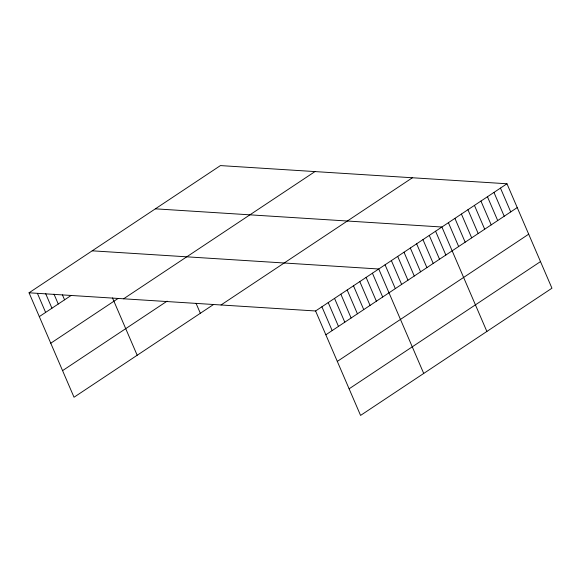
<?xml version="1.0" encoding="UTF-8"?>
<svg xmlns="http://www.w3.org/2000/svg" width="581" height="581" viewBox="0 0 581 581"><rect width="100%" height="100%" fill="white"/><g stroke="black" fill="none" stroke-linecap="round" stroke-linejoin="round"><path stroke-width="0.87" d="M29.05 292.795L220.431 165.585L506.973 183.763L551.95 288.205L360.569 415.415L315.592 310.98L29.05 292.795L74.027 397.237L213.35 304.626M39.305 316.616L70.882 295.62M50.765 343.218L118.132 298.438M123.608 298.794L314.989 171.584M62.574 370.627L167.125 301.132M221.034 304.974L412.408 177.764M315.592 310.98L506.973 183.763M325.847 334.794L517.228 207.584M337.307 361.404L528.688 234.187M349.116 388.812L540.49 261.603M155.359 208.833L441.901 227.018L486.878 331.46M92.205 250.818L378.747 268.996L423.723 373.438M500.466 188.091L510.721 211.905M493.959 192.413L504.214 216.234M487.452 196.741L497.706 220.555M480.945 201.062L491.199 224.883M474.437 205.391L484.692 229.204M467.93 209.712L478.185 233.533M461.423 214.04L471.678 237.861M454.916 218.369L465.17 242.183M448.409 222.69L458.663 246.511M435.583 231.216L445.845 255.03M429.272 235.414L439.526 259.228M422.953 239.612L433.215 263.425M416.642 243.809L426.897 267.623M410.324 248.007L420.579 271.821M404.006 252.205L414.268 276.019M397.695 256.403L407.949 280.216M391.376 260.6L401.638 284.421M385.065 264.798L395.32 288.619M372.428 273.193L382.69 297.014M366.117 277.391L376.372 301.212M359.799 281.589L370.061 305.41M353.488 285.787L363.742 309.608M347.169 289.984L357.424 313.805M340.851 294.182L351.113 318.003M334.54 298.38L344.794 322.201M328.221 302.578L338.483 326.399M321.91 306.775L332.165 330.596M196.044 303.297L200.343 313.275M112.489 297.915L137.181 355.26M62.45 294.894L64.571 299.818M54.011 294.16L58.253 304.016M45.572 293.434L51.941 308.213M37.489 293.521L45.623 312.418"/></g></svg>
